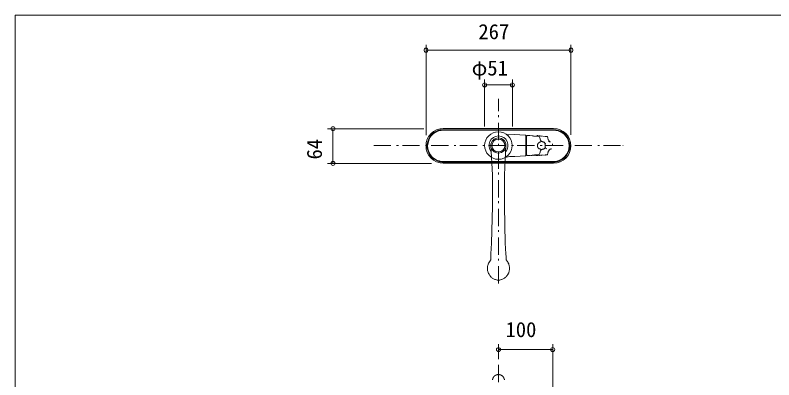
# Model space of a CAD drawing. Units: millimetres, scale not verified. Extents: x -1392 to 1350, y -947 to 991.
# Drawn here: x -1392 to 6, y 319 to 991 of the extents above; entities that cross this region are included whole.
import ezdxf
from ezdxf.enums import TextEntityAlignment as Align

# ---------------------------------------------------------------- set-up
doc = ezdxf.new("R2010")
doc.units = ezdxf.units.MM
doc.header["$LTSCALE"] = 10
doc.linetypes.add('USER5', pattern=[0.208282, 0.069427, -0.138855])
for name, color, linetype, lineweight in [('0-0_0', 7, 'Continuous', 18), ('0-4___-1', 7, 'Continuous', 5), ('F-0', 7, 'Continuous', 5)]:
    doc.layers.add(name, color=color, linetype=linetype, lineweight=lineweight)
doc.layers.add('0-3___', color=7, linetype='Continuous')
doc.styles.add('ＭＳ ゴシック', font='')
doc.styles.get('ＭＳ ゴシック').set_extended_font_data('MS Gothic')

# ---------------------------------------------------------------- blocks, each defined once
blk = doc.blocks.new('____-28')
at = {"layer": '0-0_0', "linetype": 'USER5', "lineweight": 5}
for p, q in [((-474.48, 720.46), (-485.12, 720.1)), ((-470.27, 720.1), (-474.48, 720.46)), ((-466.05, 719.75), (-470.27, 720.1)), ((-457.73, 719.11), (-466.05, 719.75)), ((-457.73, 719.11), (-456.94, 718.78)), ((-456.94, 718.78), (-456.26, 716.33))]:
    blk.add_line(p, q, dxfattribs=at)
blk.add_lwpolyline([(-456.26, 716.33), (-454.67, 712.01), (-453.13, 709.39)], dxfattribs=at)
blk = doc.blocks.new('____-29')
at = {"layer": '0-0_0', "linetype": 'USER5', "lineweight": 5}
for p, q in [((-457.73, 685.43), (-466.05, 684.79)), ((-457.73, 685.43), (-456.94, 685.76)), ((-456.94, 685.76), (-456.26, 688.21)), ((-474.48, 684.08), (-487.23, 684.26)), ((-470.27, 684.44), (-474.48, 684.08)), ((-466.05, 684.79), (-470.27, 684.44))]:
    blk.add_line(p, q, dxfattribs=at)
blk.add_lwpolyline([(-456.26, 688.21), (-454.67, 692.53), (-453.13, 695.15)], dxfattribs=at)

msp = doc.modelspace()

# ---------------------------------------------------------------- linework, layer by layer
at = {"layer": '0-0_0'}
for p, q in [((-501.02, 813.86), (-501.02, 836.72)), ((-501.02, 803.28), (-501.02, 806.66)), ((-501.02, 760.94), (-501.02, 792.69)), ((-482.81, 770.68), (-486.2, 771.53)), ((-482.39, 770.68), (-482.81, 770.68)), ((-482.39, 770.68), (-471.8, 771.1)), ((-471.8, 771.1), (-461.64, 770.68)), ((-461.64, 770.68), (-451.48, 769.83)), ((-451.48, 769.83), (-451.06, 769.83)), ((-451.06, 769.83), (-450.64, 769.41)), ((-450.64, 769.41), (-450.64, 768.98)), ((-450.64, 766.87), (-450.64, 768.98)), ((-449.37, 765.6), (-448.94, 768.98)), ((-448.52, 769.41), (-448.94, 768.98)), ((-448.1, 769.41), (-448.52, 769.41)), ((-443.02, 768.98), (-448.1, 769.41)), ((-438.78, 768.56), (-443.02, 768.98)), ((-448.94, 767.29), (-450.64, 767.72)), ((-450.64, 766.87), (-450.64, 763.06)), ((-450.64, 763.06), (-450.64, 757.55)), ((-450.64, 744.01), (-450.64, 757.55)), ((-449.37, 757.98), (-449.37, 765.6)), ((-449.37, 757.98), (-449.37, 735.12)), ((-434.55, 768.14), (-438.78, 768.56)), ((-426.51, 767.72), (-434.55, 768.14)), ((-426.51, 767.72), (-425.66, 767.29)), ((-425.66, 767.29), (-424.81, 764.75)), ((-730.88, 750.78), (-699.13, 750.78)), ((-688.55, 750.78), (-685.16, 750.78)), ((-677.97, 750.78), (-646.22, 750.78)), ((-635.63, 750.78), (-632.25, 750.78)), ((-625.05, 750.78), (-593.3, 750.78)), ((-582.72, 750.78), (-579.33, 750.78)), ((-572.13, 750.78), (-540.38, 750.78)), ((-529.8, 750.78), (-526.41, 750.78)), ((-519.22, 750.78), (-487.47, 750.78)), ((-501.02, 750.36), (-501.02, 753.75)), ((-476.88, 750.78), (-473.5, 750.78)), ((-466.3, 750.78), (-434.55, 750.78)), ((-450.64, 734.27), (-450.64, 744.01)), ((-449.37, 743.16), (-449.37, 735.54)), ((-423.97, 750.78), (-420.58, 750.78)), ((-413.38, 750.78), (-381.63, 750.78)), ((-371.05, 750.78), (-367.66, 750.78)), ((-360.47, 750.78), (-328.72, 750.78)), ((-318.13, 750.78), (-314.75, 750.78)), ((-307.55, 750.78), (-275.8, 750.78)), ((-271.99, 750.78), (-271.14, 750.78)), ((-501.02, 708.03), (-501.02, 739.78)), ((-488.31, 728.77), (-480.69, 730.46)), ((-480.69, 730.46), (-479.85, 730.46)), ((-470.53, 730.46), (-479.85, 730.46)), ((-460.8, 730.89), (-470.53, 730.46)), ((-451.48, 731.73), (-460.8, 730.89)), ((-451.06, 731.73), (-451.48, 731.73)), ((-450.64, 732.16), (-451.06, 731.73)), ((-450.64, 733), (-450.64, 734.27)), ((-448.94, 733.85), (-450.64, 733.85)), ((-450.64, 733), (-450.64, 732.58)), ((-450.64, 732.58), (-450.64, 732.16)), ((-449.37, 735.54), (-448.94, 732.58)), ((-448.94, 732.58), (-449.37, 735.12)), ((-448.94, 733), (-448.94, 732.58)), ((-448.94, 732.58), (-448.52, 732.16)), ((-448.52, 732.16), (-448.94, 732.58)), ((-448.52, 732.16), (-448.1, 732.16)), ((-448.1, 732.16), (-448.52, 732.16)), ((-448.1, 732.16), (-443.02, 732.58)), ((-443.02, 732.58), (-448.1, 732.16)), ((-438.78, 733), (-443.02, 732.58)), ((-434.55, 733.42), (-438.78, 733)), ((-426.51, 733.85), (-434.55, 733.42)), ((-426.51, 733.85), (-425.66, 734.27)), ((-425.66, 734.27), (-424.81, 736.81)), ((-501.02, 697.44), (-501.02, 700.83)), ((-501.02, 655.11), (-501.02, 686.86)), ((-501.02, 644.53), (-501.02, 647.91)), ((-501.02, 602.19), (-501.02, 633.94)), ((-501.02, 591.61), (-501.02, 595)), ((-501.02, 549.28), (-501.02, 581.03)), ((-501.02, 538.69), (-501.02, 542.08)), ((-501.02, 496.36), (-501.02, 528.11)), ((-501.02, 346.5), (-501.02, 314.75))]:
    msp.add_line(p, q, dxfattribs=at)
at = {"layer": '0-0_0', "color": 6}
for p, q in [((-428.2, 768.98), (-429.89, 768.98)), ((-423.97, 768.56), (-427.35, 768.98)), ((-437.09, 768.56), (-438.78, 768.56)), ((-419.73, 768.14), (-423.12, 768.56)), ((-411.69, 767.72), (-415.08, 767.72)), ((-411.69, 767.72), (-410.84, 767.29)), ((-410.84, 767.29), (-410, 764.75)), ((-410, 764.75), (-409.15, 761.36)), ((-408.73, 760.52), (-407.03, 757.98)), ((-408.73, 741.05), (-407.03, 743.58)), ((-438.36, 732.58), (-440.9, 732.58)), ((-428.2, 732.58), (-431.16, 732.58)), ((-423.97, 733), (-427.35, 732.58)), ((-419.73, 733.42), (-423.12, 733)), ((-411.69, 733.85), (-415.08, 733.85)), ((-411.69, 733.85), (-410.84, 734.27)), ((-410.84, 734.27), (-410, 736.81)), ((-410, 736.81), (-409.15, 740.2))]:
    msp.add_line(p, q, dxfattribs=at)
at = {"layer": '0-0_0'}
msp.add_lwpolyline([(-634.36, 750.36), (-633.94, 756.28), (-632.25, 762.64), (-629.28, 768.14), (-625.05, 772.8), (-620.39, 776.61), (-614.89, 779.57), (-608.54, 781.69), (-602.61, 782.11), (-399.41, 782.11), (-393.06, 781.69), (-387.14, 779.57), (-381.63, 776.61), (-376.98, 772.8), (-372.74, 768.14), (-369.78, 762.64), (-368.09, 756.28), (-367.66, 750.36), (-368.09, 744.01), (-369.78, 738.08), (-372.74, 732.58), (-376.98, 727.5), (-381.63, 723.69), (-387.14, 720.72), (-393.06, 718.61), (-399.41, 718.19), (-602.61, 718.19), (-608.54, 718.61), (-614.89, 720.72), (-620.39, 723.69), (-625.05, 727.5), (-629.28, 732.58), (-632.25, 738.08), (-633.94, 744.01)], close=True, dxfattribs=at)
for points in [[(-625.47, 769.41), (-627.59, 766.87), (-628.86, 764.33), (-630.98, 758.4), (-632.25, 752.47), (-632.25, 746.13), (-630.55, 740.2), (-628.02, 734.27), (-624.2, 729.61), (-619.55, 725.38), (-614.05, 722.42), (-611.08, 721.57), (-610.23, 721.15), (-608.96, 721.15), (-608.12, 720.72), (-606.85, 720.72), (-605.58, 720.3), (-604.73, 720.3), (-603.46, 720.3), (-602.61, 720.3), (-399.41, 720.3), (-396.45, 720.3), (-390.52, 721.57), (-384.6, 724.11), (-379.52, 727.92), (-375.28, 732.58), (-372.32, 737.66), (-370.2, 743.58), (-369.36, 749.94), (-370.2, 755.86), (-371.05, 758.83), (-372.74, 763.48), (-374.86, 767.29), (-378.25, 771.1), (-381.63, 774.49), (-385.87, 777.03), (-390.1, 778.72), (-394.76, 779.99), (-399.41, 779.99), (-602.61, 779.99)], [(-626.74, 766.44), (-628.02, 763.91), (-629.28, 760.94), (-630.55, 755.44), (-631.4, 749.94), (-630.98, 744.43), (-629.28, 738.93), (-626.32, 733.85), (-622.93, 729.61), (-618.7, 726.23), (-613.62, 723.27), (-610.66, 722.42), (-610.23, 722.42), (-609.39, 722), (-608.54, 722), (-607.27, 721.57), (-606.42, 721.57), (-605.58, 721.15), (-604.31, 721.15), (-603.46, 721.15), (-602.61, 721.15), (-399.41, 721.15), (-396.88, 721.57), (-393.49, 722), (-388.41, 723.69), (-383.33, 726.23), (-379.09, 730.04), (-375.28, 734.27), (-372.74, 739.35), (-371.05, 744.43), (-370.63, 750.36), (-371.05, 755.86), (-371.9, 758.4), (-372.74, 760.94), (-374.44, 764.75), (-376.98, 768.14), (-379.94, 771.52), (-383.33, 774.06), (-387.14, 776.18), (-390.95, 777.88)], [(-390.95, 777.88), (-395.18, 778.72), (-399.41, 779.14), (-602.19, 779.14), (-605.16, 779.14), (-606.42, 778.72), (-608.96, 778.3), (-611.08, 777.88), (-613.2, 777.03), (-615.31, 776.18), (-617.43, 774.91), (-619.55, 773.64), (-621.24, 772.37), (-622.93, 770.68), (-625.05, 768.56), (-626.74, 766.44)], [(-602.61, 779.99), (-605.58, 779.99), (-608.12, 779.57), (-610.66, 779.14), (-612.77, 778.3), (-615.31, 777.45), (-617.43, 776.18), (-619.55, 774.91), (-621.66, 773.22), (-623.78, 771.53), (-625.47, 769.41)], [(-514.14, 739.35), (-517.1, 743.58), (-518.37, 748.24), (-518.37, 753.32), (-517.1, 757.98), (-514.14, 762.21), (-510.33, 765.6), (-506.09, 767.72), (-501.02, 768.56), (-495.93, 767.72), (-491.28, 765.6), (-487.47, 762.21), (-484.93, 757.98), (-483.66, 753.32), (-483.66, 748.24), (-484.93, 743.58), (-487.47, 739.35)], [(-429.05, 752.47), (-429.05, 752.9), (-428.63, 753.32), (-428.63, 753.75), (-428.2, 754.17), (-428.2, 754.59), (-427.78, 754.59), (-427.78, 755.02), (-427.35, 755.02), (-427.35, 755.44), (-426.93, 755.44), (-426.51, 755.86), (-426.08, 756.28), (-425.66, 756.28), (-425.24, 756.71), (-424.81, 757.13), (-424.39, 757.13), (-423.97, 757.55), (-423.12, 757.55), (-423.12, 757.98), (-422.7, 757.98), (-422.27, 757.98), (-421.85, 757.98), (-421.43, 757.98), (-421, 757.98), (-420.58, 757.98), (-420.16, 757.98), (-419.73, 757.55), (-419.31, 757.55), (-418.89, 757.55), (-418.46, 757.55), (-418.04, 757.13), (-417.62, 757.13), (-417.19, 757.13), (-416.77, 756.71), (-416.35, 756.28), (-415.92, 755.86), (-415.5, 755.44), (-415.5, 755.02), (-415.08, 755.02)], [(-424.81, 764.75), (-423.55, 760.52), (-421.85, 757.98)], [(-415.08, 755.02), (-415.08, 754.59), (-415.08, 754.17), (-415.08, 753.75), (-414.66, 753.75), (-414.66, 753.32), (-414.66, 752.9), (-414.66, 752.47), (-414.66, 752.05), (-414.66, 751.63), (-414.66, 751.2), (-414.66, 750.78), (-414.66, 750.36), (-414.66, 749.94), (-414.66, 749.51), (-414.66, 749.09), (-414.66, 748.67), (-414.66, 748.24), (-414.66, 747.82), (-415.08, 747.39), (-415.08, 746.97), (-415.08, 746.55), (-415.5, 746.55), (-415.5, 746.13), (-415.5, 745.7), (-415.92, 745.7), (-415.92, 745.28), (-416.35, 745.28), (-416.35, 744.86), (-416.77, 744.86), (-416.77, 744.43), (-417.19, 744.43), (-417.62, 744.43), (-418.04, 744.01), (-418.46, 744.01), (-418.89, 744.01), (-419.31, 744.01), (-419.73, 744.01), (-420.16, 743.58), (-420.58, 743.58)], [(-514.98, 750.78), (-512.02, 696.59), (-512.02, 639.02), (-513.71, 570.86), (-514.98, 550.97), (-514.98, 545.47), (-514.98, 539.96)], [(-487.05, 750.78), (-490.01, 696.59), (-490.01, 639.02), (-488.31, 570.86), (-487.05, 550.97), (-486.62, 545.47), (-486.62, 539.96), (-486.2, 539.11), (-485.35, 538.27), (-484.93, 537.84), (-484.5, 537), (-484.08, 536.58), (-483.66, 536.15), (-483.66, 535.73), (-483.23, 535.3), (-482.81, 534.03), (-481.96, 532.77), (-481.54, 531.5), (-481.12, 529.8), (-481.12, 528.53), (-480.69, 527.26), (-480.69, 525.57), (-480.69, 524.3), (-480.69, 523.03), (-480.69, 521.76), (-481.12, 520.06), (-481.12, 518.8), (-481.54, 517.53), (-481.96, 516.25), (-482.81, 514.98), (-483.23, 513.72), (-484.08, 512.44), (-484.93, 511.17), (-485.77, 510.33), (-486.62, 509.06), (-487.47, 508.21), (-488.74, 507.36), (-489.58, 506.52), (-490.85, 505.67), (-492.13, 504.83)], [(-420.58, 743.58), (-421, 743.58), (-421.43, 743.58), (-421.85, 743.58), (-422.27, 743.58), (-422.7, 743.58), (-423.12, 743.58), (-423.55, 744.01), (-423.97, 744.01), (-424.39, 744.43), (-424.81, 744.43), (-425.24, 744.43), (-425.66, 744.86), (-426.08, 744.86), (-426.51, 745.28), (-426.93, 745.28), (-427.35, 745.7), (-427.78, 746.13), (-427.78, 746.55), (-428.2, 746.97), (-428.63, 747.39), (-428.63, 747.82), (-428.63, 748.24), (-429.05, 748.67), (-429.05, 749.09), (-429.05, 749.51), (-429.05, 749.94), (-429.05, 750.36), (-429.05, 750.78), (-429.05, 751.2), (-429.05, 751.63), (-429.05, 752.05), (-429.05, 752.47)], [(-424.81, 736.81), (-423.55, 741.05), (-421.85, 743.58)], [(-492.13, 504.83), (-493.39, 504.4), (-494.66, 503.98), (-495.51, 503.55), (-497.2, 503.13), (-498.47, 502.71), (-499.74, 502.71), (-501.02, 502.71), (-502.28, 502.71), (-503.55, 502.71), (-504.82, 503.13), (-506.09, 503.55), (-507.36, 503.98), (-508.63, 504.4), (-509.91, 504.83), (-511.17, 505.67), (-512.44, 506.52), (-513.29, 507.36), (-514.56, 508.21), (-515.41, 509.06), (-516.25, 510.33), (-517.1, 511.17), (-517.52, 512.44), (-518.37, 513.72), (-519.22, 514.98), (-519.64, 516.25), (-520.06, 517.53), (-520.49, 518.8), (-520.91, 520.06), (-521.33, 521.76), (-521.33, 523.03), (-521.33, 524.3), (-521.33, 525.57), (-521.33, 527.26), (-520.91, 528.53), (-520.49, 529.8), (-520.06, 531.5), (-519.64, 532.77), (-519.22, 534.03), (-518.37, 535.3)], [(-518.37, 535.3), (-517.95, 535.73), (-517.95, 536.15), (-517.52, 536.58), (-517.1, 537), (-516.68, 537.84), (-516.25, 538.27), (-515.41, 539.11), (-514.98, 539.96)], [(-501.02, 328.72), (-501.44, 328.72), (-501.86, 328.72), (-502.28, 328.72), (-502.71, 328.72), (-503.13, 328.3), (-503.55, 328.3), (-503.98, 328.3), (-504.4, 327.87), (-504.82, 327.87), (-505.25, 327.87), (-505.25, 327.45), (-505.67, 327.45), (-506.09, 327.45), (-506.52, 327.03), (-506.94, 327.03), (-506.94, 326.6), (-507.36, 326.6), (-507.79, 326.6), (-507.79, 326.18), (-508.21, 326.18), (-508.21, 325.75), (-508.63, 325.75), (-508.63, 325.33), (-509.06, 325.33), (-509.06, 324.91), (-509.48, 324.91), (-509.48, 324.48), (-509.91, 324.06), (-510.33, 323.64), (-510.33, 323.22), (-510.75, 322.79), (-510.75, 322.37), (-511.17, 321.94), (-511.17, 321.52), (-511.17, 321.1), (-511.6, 321.1), (-511.6, 320.67), (-511.6, 320.25), (-511.6, 319.83)], [(-500.17, 328.72), (-500.59, 328.72), (-501.02, 328.72)], [(-490.01, 318.98), (-490.01, 319.41), (-490.01, 319.83), (-490.43, 320.25), (-490.43, 320.67), (-490.43, 321.1), (-490.43, 321.52), (-490.85, 321.52), (-490.85, 321.94), (-490.85, 322.37), (-491.28, 322.37), (-491.28, 322.79), (-491.7, 323.22), (-491.7, 323.64), (-492.13, 324.06), (-492.55, 324.48), (-492.55, 324.91), (-492.97, 324.91), (-492.97, 325.33), (-493.39, 325.33), (-493.39, 325.75), (-493.82, 325.75), (-493.82, 326.18), (-494.24, 326.18), (-494.66, 326.6), (-495.09, 327.03), (-495.51, 327.03), (-495.93, 327.45), (-496.36, 327.45), (-496.78, 327.87), (-497.2, 327.87), (-497.63, 327.87), (-497.63, 328.3), (-498.05, 328.3), (-498.47, 328.3), (-498.9, 328.3), (-499.32, 328.3), (-499.32, 328.72), (-499.74, 328.72), (-500.17, 328.72)], [(-511.6, 319.83), (-512.02, 319.83), (-512.02, 319.41), (-512.02, 318.98)]]:
    msp.add_lwpolyline(points, dxfattribs=at)
at = {"layer": '0-0_0', "color": 6}
for points in [[(-415.5, 752.47), (-415.5, 752.9), (-415.08, 753.32), (-415.08, 753.75), (-414.66, 754.17), (-414.66, 754.59), (-414.23, 754.59), (-414.23, 755.02)], [(-408.73, 757.98), (-408.3, 757.98), (-407.88, 757.98), (-407.46, 757.98), (-407.03, 757.98), (-406.61, 757.98), (-406.19, 757.55), (-405.77, 757.55), (-405.34, 757.55)], [(-412.54, 744.86), (-412.96, 745.28), (-413.38, 745.28), (-413.81, 745.7), (-414.23, 746.13), (-414.23, 746.55), (-414.66, 746.97)], [(-403.22, 744.86), (-403.22, 744.43), (-403.65, 744.43), (-404.07, 744.43), (-404.49, 744.01), (-404.92, 744.01), (-405.34, 744.01), (-405.77, 744.01), (-406.19, 744.01)], [(-401.11, 753.75), (-401.11, 753.32), (-401.11, 752.9), (-401.11, 752.47), (-401.11, 752.05), (-401.11, 751.63), (-401.11, 751.2), (-401.11, 750.78), (-401.11, 750.36)]]:
    msp.add_lwpolyline(points, dxfattribs=at)
at = {"layer": '0-0_0'}
for centre, radius in [((-501.01, 750.78), 25.4), ((-501.02, 750.78), 13.97), ((-501.01, 750.78), 11.85)]:
    msp.add_circle(centre, radius, dxfattribs=at)
at = {"layer": '0-4___-1'}
for p, q in [((-634.37, 769.73), (-634.37, 936.6)), ((-634.37, 926.6), (-367.37, 926.6)), ((-367.37, 770.28), (-367.37, 936.6)), ((-526.37, 785.82), (-526.37, 872.6)), ((-475.37, 785.82), (-475.37, 872.6)), ((-475.37, 862.6), (-526.37, 862.6)), ((-638.59, 781.73), (-815.98, 781.73)), ((-805.98, 717.73), (-805.98, 781.73)), ((-624.59, 717.73), (-815.98, 717.73)), ((-500.87, 356.6), (-500.87, 384.6)), ((-400.87, 127.38), (-400.87, 384.6)), ((-500.87, 374.6), (-400.87, 374.6))]:
    msp.add_line(p, q, dxfattribs=at)
for centre in [(-634.37, 926.6), (-367.37, 926.6), (-526.37, 862.6), (-475.37, 862.6), (-805.98, 781.73), (-805.98, 717.73), (-500.87, 374.6), (-400.87, 374.6)]:
    msp.add_circle(centre, 3.75, dxfattribs=at)
at = {"layer": 'F-0'}
msp.add_lwpolyline([(-1391.5, 991.14), (1350.16, 991.14), (1350.16, -947.41), (-1391.5, -947.41)], close=True, dxfattribs=at)

# ---------------------------------------------------------------- block references
at = {"layer": '0-3___'}
for name in ['____-28', '____-29']:
    msp.add_blockref(name, (46.25, 48.01), dxfattribs=at)

# ---------------------------------------------------------------- texts
at = {"layer": '0-4___-1', "style": 'ＭＳ ゴシック'}
for s, p in [('267', (-537.91, 938.51)), ('φ51', (-550.26, 871.51)), ('100', (-487.91, 389.2))]:
    msp.add_text(s, height=27.86, dxfattribs=at).set_placement(p, align=Align.BOTTOM_LEFT)
msp.add_text('64', height=27.86, rotation=90, dxfattribs=at).set_placement((-817.89, 725.04), align=Align.BOTTOM_LEFT)

doc.saveas('drawing.dxf')
